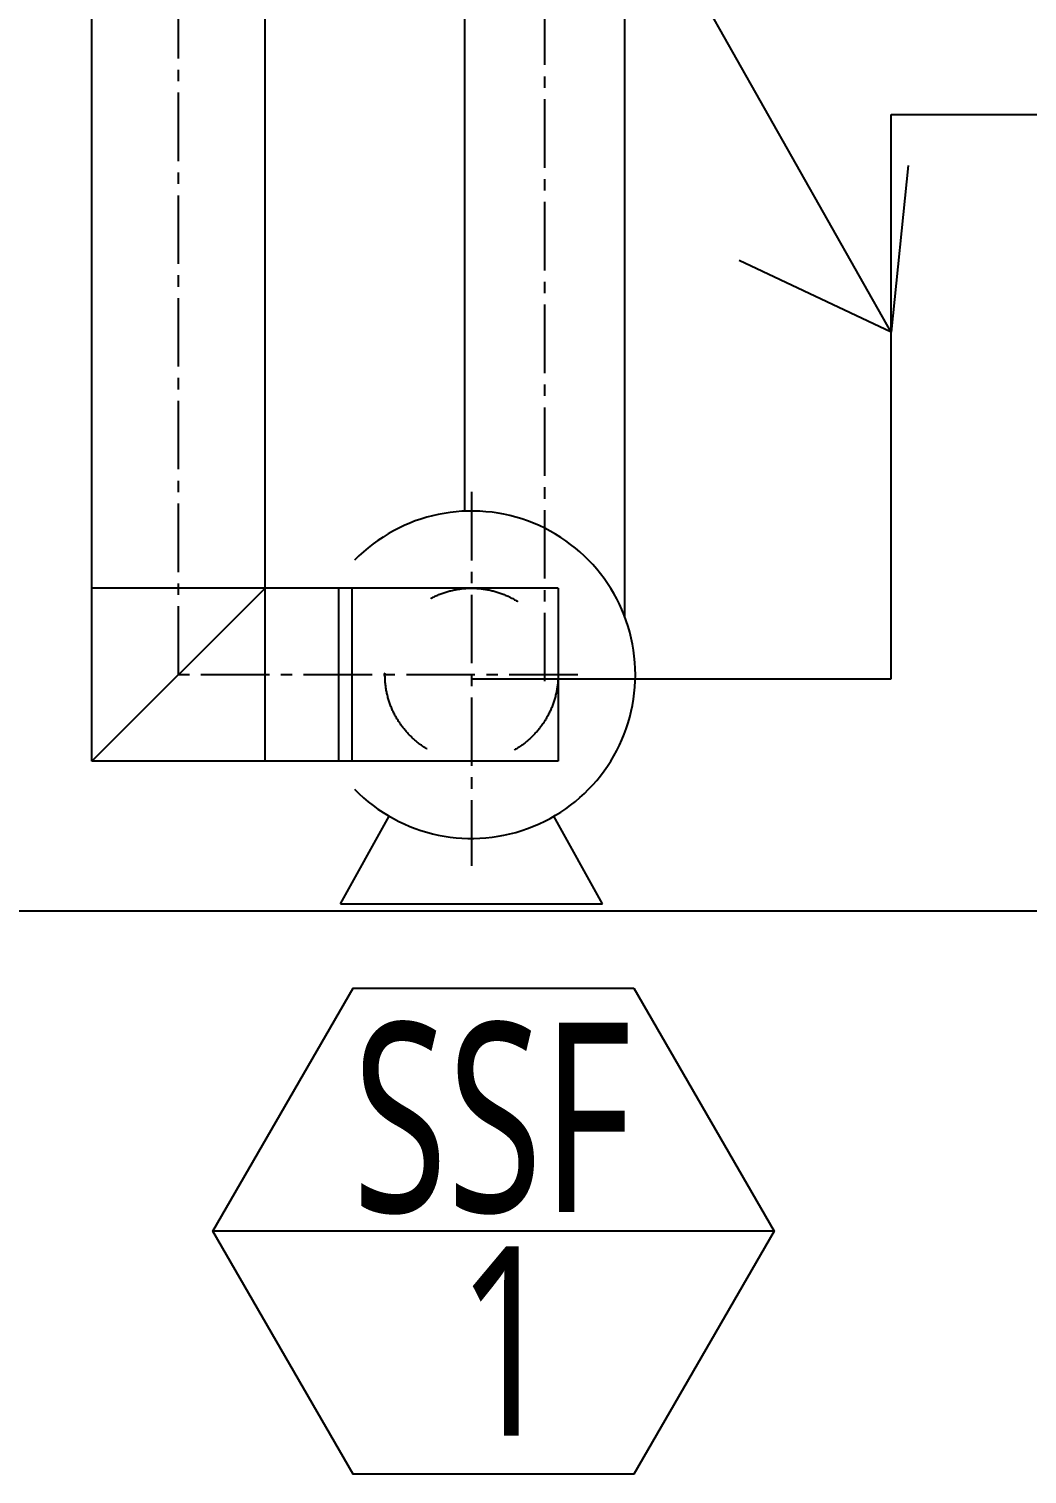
# Model space of a CAD drawing. Header units: millimetres. Extents: x 8533 to 164433, y 5768 to 115327.
# Drawn here: x 46090 to 48822, y 23873 to 27830 of the extents above; entities that cross this region are included whole.
import ezdxf
from ezdxf.enums import TextEntityAlignment as Align

# ---------------------------------------------------------------- set-up
doc = ezdxf.new("R2010")
doc.units = ezdxf.units.MM
doc.header["$LTSCALE"] = 250
doc.linetypes.add('CENTER2', pattern=[1.125, 0.75, -0.125, 0.125, -0.125])
doc.linetypes.add('HIDDEN', pattern=[2, 1, -1])
for name, color, linetype in [('AA-XXXX-DIMS', 7, 'Continuous'), ('ARC', 8, 'Continuous'), ('OUT', 4, 'Continuous'), ('st', 4, 'Continuous'), ('text', 3, 'Continuous'), ('전실제연_인버터', 3, 'Continuous')]:
    doc.layers.add(name, color=color, linetype=linetype)
doc.styles.get("Standard").update_dxf_attribs({"font": ''})
doc.styles.add('맑은고딕', font='')
doc.styles.get('Standard').set_extended_font_data('Malgun Gothic')
doc.styles.get('맑은고딕').set_extended_font_data('Malgun Gothic')
doc.dimstyles.new('DIM_40', dxfattribs={"dimscale": 250, "dimtxt": 3, "dimasz": 1.5, "dimexe": 2, "dimexo": 2.5, "dimgap": 1, "dimtad": 1, "dimdec": 0, "dimzin": 0, "dimdsep": 46, "dimtxsty": '맑은고딕', "dimblk1": 'DIMDOT', "dimblk2": 'DIMDOT', "dimsah": 1, "dimcen": 0.09, "dimdle": 2, "dimclrd": 7, "dimclre": 7, "dimclrt": 3, "dimadec": 0, "dimazin": 0, "dimtfac": 1, "dimtdec": 0, "dimtix": 1, "dimtmove": 2, "dimatfit": 3, "dimldrblk": 'DIMDOT', "dimfxl": 1, "dimtolj": 1, "dimtzin": 0, "dimarcsym": 0})

# ---------------------------------------------------------------- blocks, each defined once
blk = doc.blocks.new('DIMDOT')
at = {"layer": 'AA-XXXX-DIMS'}
for p, q in [((0, -1.5), (0, 1.5)), ((-1.5, 0), (1.5, 0))]:
    blk.add_line(p, q, dxfattribs=at)
for radius in [0.5, 0.25]:
    blk.add_circle((0, 0), radius, dxfattribs=at)

msp = doc.modelspace()

# ---------------------------------------------------------------- linework, layer by layer
at = {"layer": 'ARC'}
msp.add_line((19210.6, 25415.1), (124753.6, 25415.1), dxfattribs=at)
at = {"layer": 'OUT', "color": 1, "linetype": 'Continuous'}
msp.add_line((48129.8, 24538.3, 0), (46593.8, 24538.3, 0), dxfattribs=at)
at = {"layer": 'OUT', "color": 1, "linetype": 'Continuous', "elevation": 0}
msp.add_lwpolyline([(47745.8, 25203.5), (48129.8, 24538.3), (47745.8, 23873.2), (46977.8, 23873.2), (46593.8, 24538.3), (46977.8, 25203.5)], close=True, dxfattribs=at)
at = {"layer": 'st', "color": 4}
for p, q in [((46262.6, 25824.9, 0), (46262.6, 28732.6, 0)), ((46736.5, 25824.9, 0), (46736.5, 28732.6, 0)), ((47283.3, 26509.6, 0), (47283.3, 28317.4, 0)), ((47721.3, 26219.6, 0), (47721.3, 28317.4, 0)), ((47538.6, 26298.7, 0), (46262.6, 26298.7, 0)), ((46937.4, 26298.7, 0), (46937.4, 25824.9, 0)), ((46974.3, 26298.7, 0), (46974.3, 25824.9, 0)), ((47538.6, 26298.7, 0), (47538.6, 25824.9, 0)), ((47538.6, 25824.9, 0), (46262.6, 25824.9, 0)), ((46943.1, 25434.3, 0), (47076.5, 25674.3, 0)), ((47660.3, 25434.3, 0), (47527, 25674.3, 0)), ((46943.1, 25434.3, 0), (47660.3, 25434.3, 0))]:
    msp.add_line(p, q, dxfattribs=at)
at = {"layer": 'st', "color": 1, "linetype": 'CENTER2'}
for p, q in [((46499.6, 26061.8, 0), (46499.6, 28732.6, 0)), ((47502.3, 26043.8, 0), (47502.3, 28317.4, 0)), ((47301.7, 26562.2, 0), (47301.7, 25538.6, 0)), ((47592.2, 26061.8, 0), (46499.6, 26061.8, 0))]:
    msp.add_line(p, q, dxfattribs=at)
at = {"layer": 'st'}
msp.add_line((46262.6, 25824.9, 0), (46736.5, 26298.7, 0), dxfattribs=at)
at = {"layer": 'st', "color": 4, "linetype": 'HIDDEN'}
msp.add_circle((47301.7, 26061.8, 0), 236.9, dxfattribs=at)
at = {"layer": 'st', "color": 4}
msp.add_arc((47301.7, 26061.8, 0), 448.2, 224.3784, 135.6216, dxfattribs=at)
at = {"layer": '전실제연_인버터'}
for p, q in [((48449.5, 27595.9, 0), (48996.7, 27595.9, 0)), ((48449.5, 26050.4), (48449.5, 27595.9)), ((47301.7, 26050.4, 0), (48449.5, 26050.4, 0))]:
    msp.add_line(p, q, dxfattribs=at)

# ---------------------------------------------------------------- texts
at = {"layer": 'text', "width": 0.7}
for s, p in [('SSF', (47358, 24590.6, 0)), ('1', (47398.1, 23978.6, 0))]:
    msp.add_text(s, height=518.4, dxfattribs=at).set_placement(p, align=Align.CENTER)

# ---------------------------------------------------------------- leaders
at = {"layer": '전실제연_인버터', "color": 1}
msp.add_leader([(48449.5, 26999.3), (46919.8, 29713), (43140.2, 29713)], dimstyle='DIM_40', override={"dimgap": 1, "dimtad": 0, "dimclrd": 1, "dimldrblk": 'Open90'}, dxfattribs=at)

doc.saveas('drawing.dxf')
